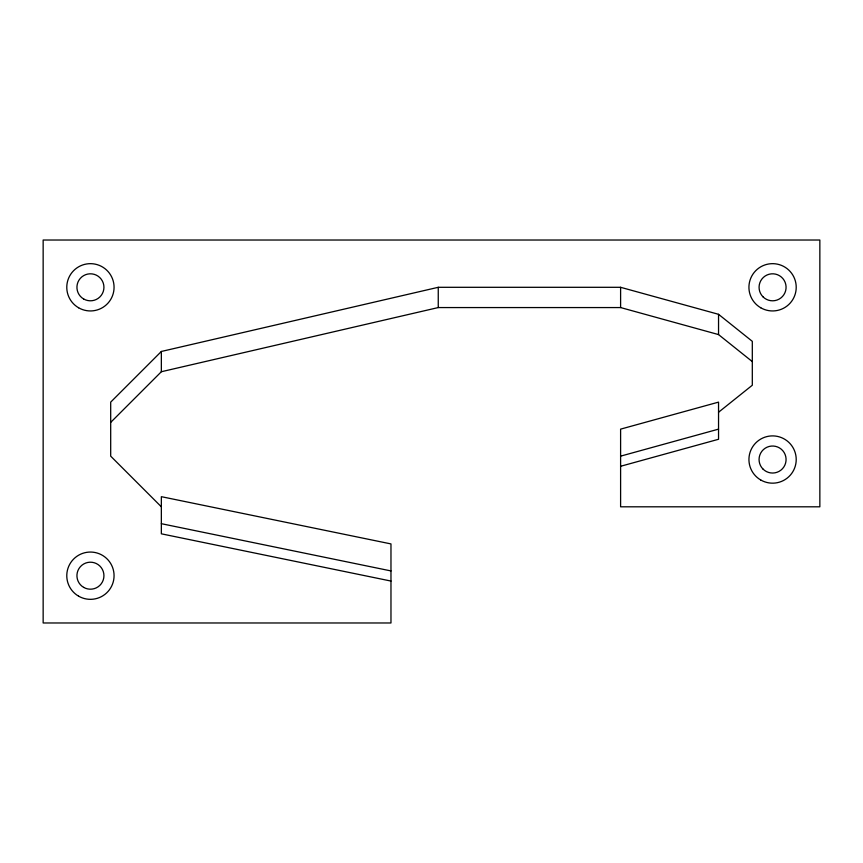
<?xml version="1.0" encoding="UTF-8"?>
<svg xmlns="http://www.w3.org/2000/svg" width="863" height="863" viewBox="0 0 863 863"><rect width="100%" height="100%" fill="white"/><g stroke="black" fill="none" stroke-linecap="round" stroke-linejoin="round"><path stroke-width="1.29" d="M718.545 412.255L752.309 385.232L752.309 341.338L718.545 314.315L620.605 287.303L438.253 287.303L161.349 351.468L110.691 402.126L110.691 456.149L161.349 506.808M110.691 422.385L161.349 371.726L438.253 307.562L620.605 307.562L718.545 334.585L752.309 361.597M620.605 456.149L718.545 429.138M620.605 466.279L718.545 439.267L718.545 402.126L620.605 429.138L620.605 506.808L819.85 506.808L819.85 240.022L43.15 240.022L43.15 622.978L390.971 622.978L390.971 543.917L161.349 496.678L161.349 533.819L390.971 581.058M161.349 523.69L390.971 570.928M718.545 314.315L718.545 334.585M620.605 287.303L620.605 307.562M438.253 287.303L438.253 307.562M161.349 351.468L161.349 371.726M763.021 296.85A13.506 13.506 0 0 0 785.621 290.799A13.506 13.506 0 0 0 769.073 274.261A13.506 13.506 0 0 0 763.021 296.85M763.021 469.084A13.506 13.506 0 0 0 785.621 463.021A13.506 13.506 0 0 0 769.073 446.484A13.506 13.506 0 0 0 763.021 469.084M83.679 298.997A13.506 13.506 0 0 0 103.938 287.303A13.506 13.506 0 0 0 83.679 275.61A13.506 13.506 0 0 0 83.679 298.997M78.609 307.778A23.635 23.635 0 0 0 114.067 287.303A23.635 23.635 0 0 0 78.609 266.829A23.635 23.635 0 0 0 78.609 307.778M760.756 307.778A23.635 23.635 0 0 0 796.215 287.303A23.635 23.635 0 0 0 760.756 266.829A23.635 23.635 0 0 0 760.756 307.778M760.756 480.001A23.635 23.635 0 0 0 796.215 459.526A23.635 23.635 0 0 0 760.756 439.062A23.635 23.635 0 0 0 760.756 480.001M78.609 596.171A23.635 23.635 0 0 0 114.067 575.697A23.635 23.635 0 0 0 78.609 555.222A23.635 23.635 0 0 0 78.609 596.171M83.679 587.39A13.506 13.506 0 0 0 103.938 575.697A13.506 13.506 0 0 0 83.679 564.003A13.506 13.506 0 0 0 83.679 587.39"/></g></svg>
